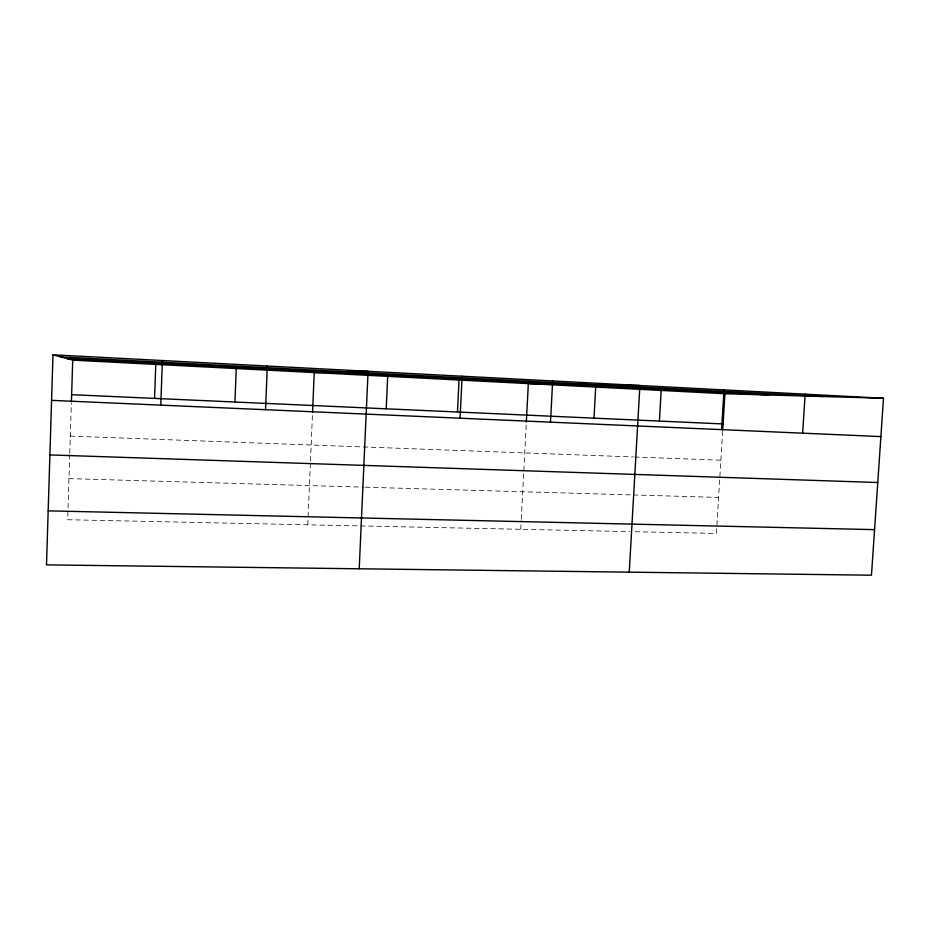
<?xml version="1.0" encoding="UTF-8"?>
<svg xmlns="http://www.w3.org/2000/svg" width="930" height="930" viewBox="0 0 930 930"><rect width="100%" height="100%" fill="white"/><g stroke="black" fill="none" stroke-linecap="round" stroke-linejoin="round"><path stroke-width="0.7" stroke-dasharray="4.65 3.49" d="M69.727 454.526L67.658 519.731L629.796 531.611M69.773 453.108L71.354 403.248M307.76 524.799L310.411 462.408M310.481 460.954L312.48 413.978M520.742 529.31L521.195 520.637M521.277 519.196L526.252 423.522M722.633 431.195L716.402 533.436L631.249 531.646M68.96 478.613L363.944 487.157M365.374 487.204L631.889 494.911M633.342 494.958L718.599 497.422M70.308 436.1L633.132 456.944M634.551 457.002L720.866 460.199"/><path stroke-width="1.4" d="M52.987 354.807L46.5 564.87L871.468 575.193L883.5 398.261L52.987 354.807L72.726 360.131L724.912 393.727L883.5 398.261M71.401 401.818L72.726 360.131M154.566 398.4L155.775 364.409M160.774 405.131L162.378 360.538M234.93 402.016L236.243 368.559M265.55 409.712L267.317 366.025M312.538 412.571L314.235 372.57L368.082 371.303L359.213 568.776M386.206 408.816L387.694 376.359M457.467 412.013L459.025 380.033M460.059 418.198L462.129 376.22M526.334 422.127L528.333 383.602L639.91 385.52L629.25 572.159M550.479 422.15L552.664 380.951M593.991 418.151L595.7 387.066M659.417 421.081L661.195 390.437M721.599 429.625L724.017 389.926M722.715 429.741L724.912 393.727M802.648 433.171L805.159 394.169M48.174 510.849L874.572 529.635M49.895 454.921L877.769 482.519M51.58 400.365L880.896 436.589M71.633 394.68L723.075 423.941M60.764 356.911L822.515 396.517M67.355 358.689L769.261 394.994"/></g></svg>
